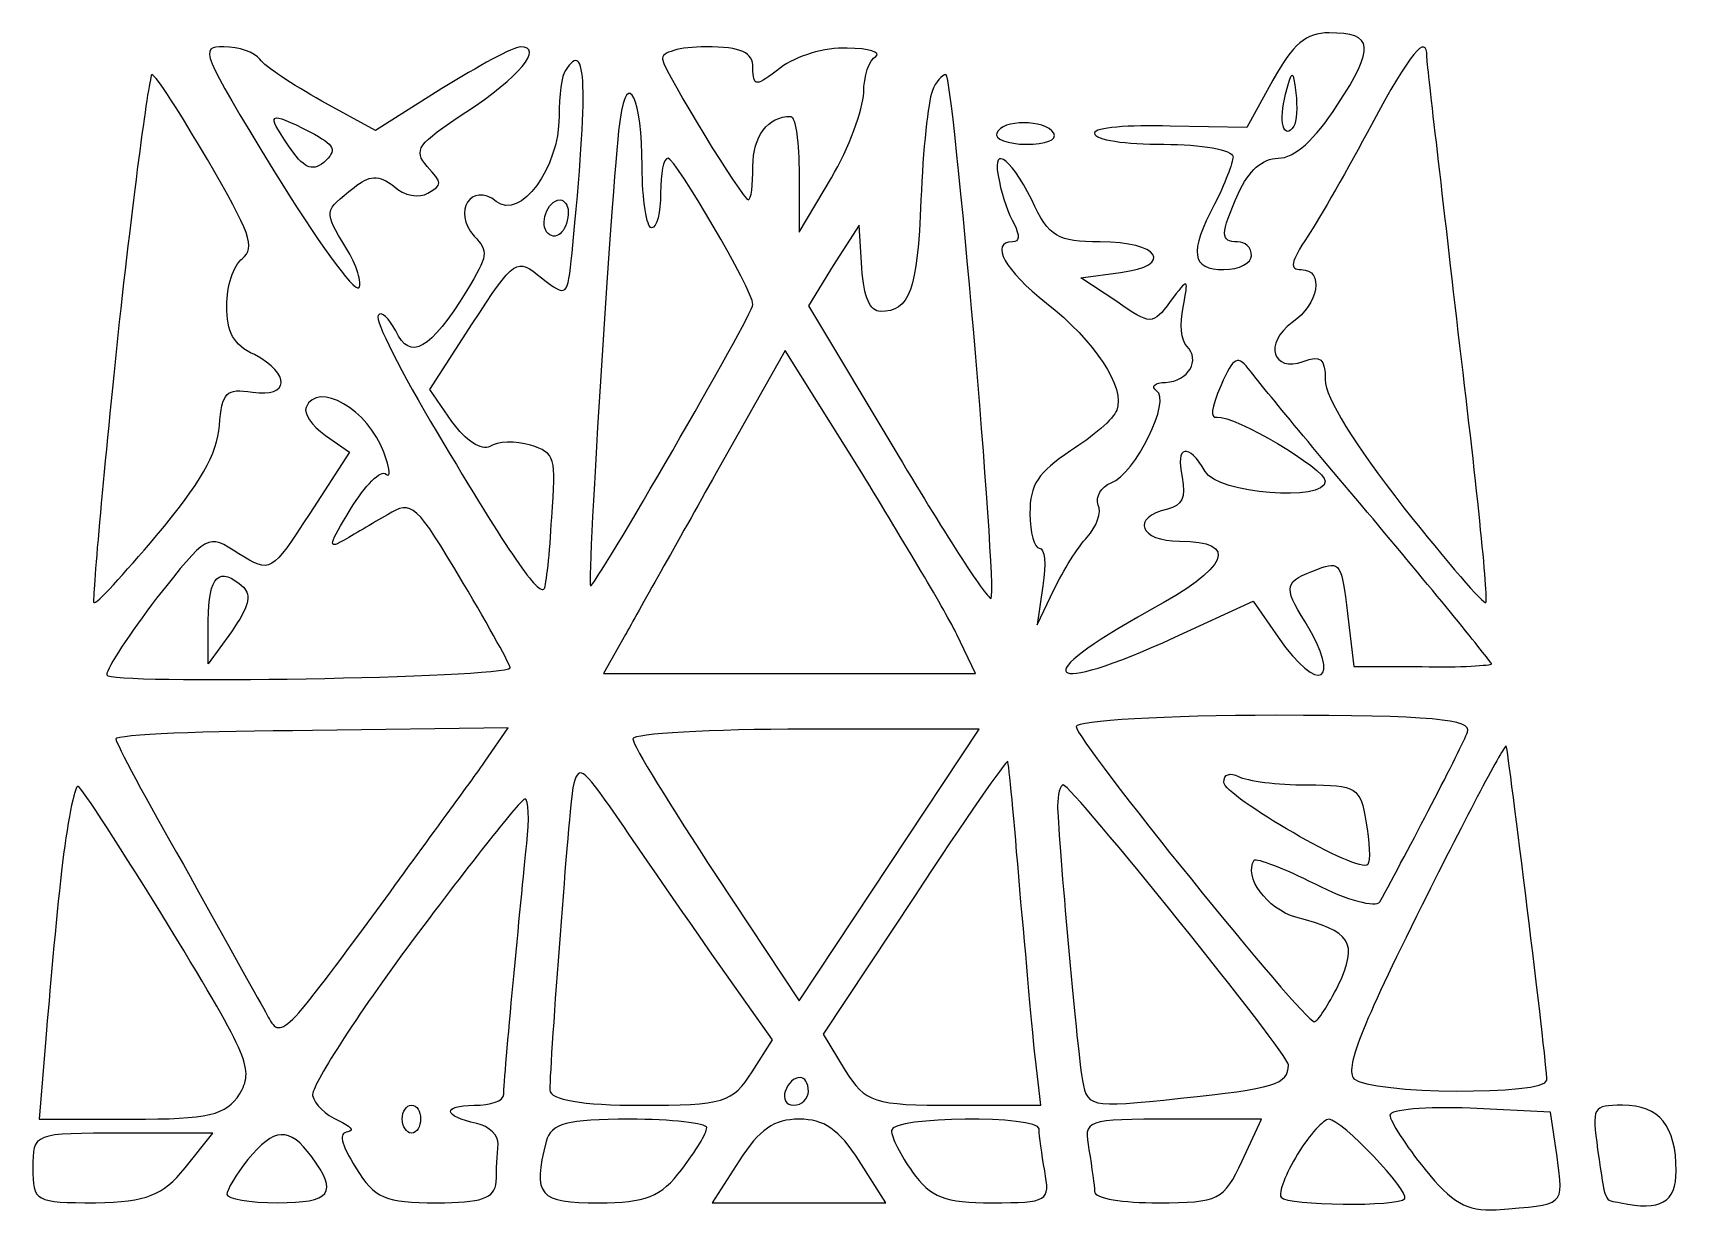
# Model space of a CAD drawing. Extents: x 50 to 162, y 10 to 290.
# Drawn here: x 92.84 to 116.99, y 148.48 to 165.79 of the extents above; entities that cross this region are included whole.
import ezdxf

# ---------------------------------------------------------------- set-up
doc = ezdxf.new("R2010")
doc.units = 0
doc.layers.add('Layer_1', color=7, linetype='CONTINUOUS')

msp = doc.modelspace()

# ---------------------------------------------------------------- linework, layer by layer
at = {"layer": 'Layer_1', "color": 7}
for points in [[(100.671284, 165.242289), (100.671284, 165.242289)], [(102.095766, 165.406044), (102.095766, 165.406044)], [(98.853374, 164.976187), (97.876586, 164.362107), (97.089729, 164.791963)], [(106.057183, 164.935249), (106.057183, 164.935249)], [(111.06322, 165.099003), (110.683358, 164.403046), (109.557339, 164.423515)], [(111.06322, 165.099003), (111.06322, 165.099003)], [(101.471707, 164.525862), (101.471707, 164.525862)], [(96.913365, 164.341638), (96.913365, 164.341638)], [(107.006838, 164.321168), (107.006838, 164.321168)], [(111.375249, 164.423515), (111.375249, 164.423515)], [(112.514835, 164.443984), (112.514835, 164.443984)], [(96.384272, 163.768496), (96.384272, 163.768496)], [(104.103608, 163.707088), (104.103608, 162.867845), (104.578435, 163.666149)], [(107.047537, 163.604741), (107.047537, 163.604741)], [(100.711984, 163.174885), (100.711984, 163.174885)], [(105.026129, 162.335642), (104.98543, 162.970191), (104.605568, 162.37658), (104.239272, 161.782969), (105.555223, 159.592749)], [(108.770482, 161.844377), (108.241389, 162.192356), (108.824748, 162.274234)], [(94.091534, 161.353113), (94.091534, 161.353113)], [(99.002605, 160.084014), (98.677009, 160.554809), (99.301068, 161.516868)], [(105.026129, 159.326648), (103.90011, 161.12795), (102.882623, 159.326648), (102.882623, 159.326648)], [(110.303496, 160.616217), (110.303496, 160.616217)], [(96.859099, 160.288707), (96.859099, 160.288707)], [(97.143995, 159.87932), (97.496724, 159.633688), (96.913365, 158.733037)], [(95.936577, 157.648161), (95.936577, 157.648161)], [(107.685162, 157.668631), (107.603763, 157.095489), (107.84796, 157.607223)], [(109.625171, 156.911265), (110.778323, 157.443468), (111.144619, 156.911265)], [(112.162106, 157.259244), (112.257071, 156.481409), (113.260992, 156.481409)], [(95.760213, 156.993142), (95.42105, 156.522347), (95.42105, 157.156897)], [(101.553106, 156.952204), (101.22751, 156.379062), (103.967943, 156.379062), (106.694808, 156.379062), (106.423478, 156.952204)], [(99.490999, 155.089493), (99.830161, 155.580757), (96.954064, 155.539819)], [(102.882623, 153.411007), (104.103608, 151.568766), (105.433124, 153.574761), (106.749074, 155.560288), (104.198573, 155.560288)], [(108.173556, 155.601227), (108.173556, 155.601227)], [(94.064401, 155.417003), (94.064401, 155.417003)], [(101.661638, 155.417003), (101.661638, 155.417003)], [(100.779816, 154.700576), (100.779816, 154.700576)], [(111.56518, 154.741514), (111.56518, 154.741514)], [(107.902226, 154.434474), (107.902226, 154.434474)], [(93.263978, 153.472415), (93.263978, 153.472415)], [(105.799419, 153.103967), (104.456336, 151.077501), (104.781932, 150.545298)], [(105.799419, 153.103967), (105.799419, 153.103967)], [(113.260992, 152.98115), (113.260992, 152.98115)], [(98.432812, 152.469417), (98.432812, 152.469417)], [(103.411716, 150.524829), (103.710179, 150.995624), (102.787657, 152.305662)], [(93.033347, 151.016093), (92.938382, 149.828871), (94.295031, 149.828871)], [(106.382779, 150.033565), (107.658029, 150.033565), (107.57663, 150.709053)], [(103.90011, 150.238258), (103.90011, 150.238258)], [(115.2417, 149.276199), (115.146735, 149.931218), (113.96645, 149.992626)], [(98.541344, 149.828871), (98.541344, 149.828871)], [(110.615525, 149.214791), (110.900422, 149.828871), (109.598038, 149.828871)], [(112.786165, 149.890279), (112.786165, 149.890279)], [(95.081888, 149.112444), (95.488883, 149.624178), (94.172933, 149.624178)], [(100.386388, 149.501362), (100.386388, 149.501362)], [(105.460257, 149.665116), (105.460257, 149.665116)], [(108.363487, 149.378545), (108.363487, 149.378545)], [(111.429515, 149.317137), (111.429515, 149.317137)], [(115.838626, 149.378545), (115.838626, 149.378545)], [(92.843416, 149.112444), (92.843416, 149.112444)], [(96.00441, 149.23526), (96.00441, 149.23526)], [(103.221785, 149.214791), (102.828357, 148.60071), (104.103608, 148.60071), (105.378858, 148.60071), (104.98543, 149.214791)], [(103.221785, 149.214791), (103.221785, 149.214791)]]:
    msp.add_lwpolyline(points, dxfattribs=at)
for points in [[(100.76625, 162.560805), (101.010447, 165.017126), (100.983314, 165.733553), (100.671284, 165.242289)], [(111.890776, 165.794961), (111.551614, 165.794961), (111.361683, 165.631206), (111.06322, 165.099003)], [(112.012874, 164.730555), (112.569101, 165.590268), (112.555534, 165.794961), (111.890776, 165.794961)], [(113.328825, 165.446982), (113.328825, 165.794961), (113.084628, 165.50839), (112.514835, 164.443984)], [(95.651681, 165.590268), (95.285385, 165.590268), (95.312518, 165.52886), (96.384272, 163.768496)], [(96.180774, 165.406044), (96.099375, 165.50839), (95.868745, 165.590268), (95.651681, 165.590268)], [(100.006526, 165.590268), (99.91156, 165.590268), (99.382467, 165.303697), (98.853374, 164.976187)], [(99.206103, 164.628209), (99.992959, 165.139942), (100.359255, 165.590268), (100.006526, 165.590268)], [(102.733391, 165.590268), (102.35353, 165.590268), (102.068633, 165.50839), (102.095766, 165.406044)], [(103.425283, 165.283228), (103.425283, 165.50839), (103.262485, 165.590268), (102.733391, 165.590268)], [(104.809065, 165.569798), (104.483469, 165.590268), (104.049342, 165.446982), (103.832278, 165.283228)], [(105.229627, 165.446982), (105.311026, 165.50839), (105.134661, 165.569798), (104.809065, 165.569798)], [(105.053262, 164.914779), (105.053262, 165.160412), (105.134661, 165.406044), (105.229627, 165.446982)], [(113.790085, 161.394052), (113.545888, 163.543333), (113.328825, 165.344636), (113.328825, 165.446982)], [(94.593494, 165.180881), (94.552795, 165.180881), (94.322164, 163.461456), (94.091534, 161.353113)], [(95.407484, 163.932251), (95.014055, 164.607739), (94.64776, 165.180881), (94.593494, 165.180881)], [(97.089729, 164.791963), (96.655601, 165.037595), (96.248607, 165.303697), (96.180774, 165.406044)], [(100.671284, 165.242289), (100.617018, 165.180881), (100.576319, 164.873841), (100.576319, 164.5668)], [(101.797303, 163.829904), (101.797303, 164.832902), (101.580239, 165.283228), (101.471707, 164.525862)], [(102.095766, 165.406044), (102.150032, 165.180881), (103.276051, 163.33864), (103.35745, 163.33864)], [(103.832278, 165.283228), (103.465982, 164.996657), (103.425283, 164.996657), (103.425283, 165.283228)], [(106.26068, 165.180881), (106.206414, 165.180881), (106.111449, 165.078534), (106.057183, 164.935249)], [(106.925439, 157.484407), (107.020404, 157.627692), (106.369212, 165.180881), (106.26068, 165.180881)], [(111.253151, 164.89431), (111.348116, 165.262758), (111.361683, 165.262758), (111.402382, 164.914779)], [(106.057183, 164.935249), (106.002917, 164.791963), (105.921518, 164.075536), (105.894385, 163.33864)], [(104.578435, 163.666149), (104.836198, 164.096005), (105.039696, 164.669147), (105.053262, 164.914779)], [(111.375249, 164.423515), (111.226018, 164.198352), (111.144619, 164.505392), (111.253151, 164.89431)], [(111.144619, 163.95272), (111.388816, 163.95272), (111.673712, 164.218822), (112.012874, 164.730555)], [(111.402382, 164.914779), (111.429515, 164.710086), (111.415949, 164.484923), (111.375249, 164.423515)], [(96.601335, 164.136944), (96.262173, 164.628209), (96.302873, 164.648678), (96.913365, 164.341638)], [(98.63631, 163.829904), (98.432812, 164.075536), (98.487078, 164.157414), (99.206103, 164.628209)], [(100.576319, 164.5668), (100.576319, 163.809435), (100.006526, 163.031599), (99.653797, 163.31817)], [(101.471707, 164.525862), (101.376742, 163.95272), (100.983314, 157.730039), (101.037579, 157.668631)], [(103.425283, 163.829904), (103.425283, 164.28023), (103.642347, 164.5668), (103.981509, 164.5668)], [(103.981509, 164.5668), (104.049342, 164.5668), (104.103608, 164.177883), (104.103608, 163.707088)], [(107.84796, 164.321168), (107.712295, 164.525862), (107.088237, 164.525862), (107.006838, 164.321168)], [(96.913365, 164.341638), (97.293227, 164.136944), (97.32036, 164.075536), (97.116862, 163.891312)], [(107.006838, 164.321168), (106.966138, 164.239291), (107.169636, 164.157414), (107.440965, 164.157414)], [(107.440965, 164.157414), (107.725862, 164.157414), (107.902226, 164.218822), (107.84796, 164.321168)], [(109.557339, 164.423515), (108.946846, 164.443984), (108.444886, 164.403046), (108.444886, 164.321168)], [(108.444886, 164.321168), (108.444886, 164.218822), (108.906147, 164.157414), (109.462373, 164.157414)], [(112.514835, 164.443984), (112.175672, 163.809435), (111.755111, 163.072538), (111.578747, 162.806437)], [(97.116862, 163.891312), (96.940498, 163.748027), (96.818399, 163.809435), (96.601335, 164.136944)], [(107.522364, 163.33864), (107.183202, 164.014128), (106.911872, 164.157414), (107.047537, 163.604741)], [(109.462373, 164.157414), (110.0186, 164.157414), (110.47986, 164.075536), (110.47986, 163.973189)], [(110.47986, 163.973189), (110.47986, 163.891312), (110.357762, 163.563802), (110.208531, 163.277232)], [(95.923011, 162.478927), (96.112942, 162.642682), (96.045109, 162.847375), (95.407484, 163.932251)], [(96.384272, 163.768496), (97.00833, 162.745029), (97.564557, 161.987663), (97.632389, 162.049071)], [(98.649876, 163.440986), (98.86694, 163.563802), (98.86694, 163.584272), (98.63631, 163.829904)], [(101.932968, 162.929253), (101.865136, 162.929253), (101.797303, 163.33864), (101.797303, 163.829904)], [(102.177165, 163.95272), (102.109333, 163.95272), (102.068633, 163.727557), (102.068633, 163.440986)], [(103.425283, 161.803439), (103.425283, 162.008132), (102.285697, 163.95272), (102.177165, 163.95272)], [(103.35745, 163.33864), (103.39815, 163.33864), (103.425283, 163.563802), (103.425283, 163.829904)], [(110.561259, 163.440986), (110.710491, 163.768496), (110.913988, 163.95272), (111.144619, 163.95272)], [(97.442458, 162.642682), (97.116862, 163.174885), (97.116862, 163.174885), (97.564557, 163.522864)], [(97.564557, 163.522864), (97.781621, 163.707088), (97.930852, 163.707088), (98.147916, 163.543333)], [(98.147916, 163.543333), (98.297147, 163.400048), (98.527778, 163.359109), (98.649876, 163.440986)], [(99.653797, 163.31817), (99.287502, 163.604741), (99.002605, 163.174885), (99.328201, 162.806437)], [(107.047537, 163.604741), (107.088237, 163.400048), (107.183202, 163.113477), (107.264601, 162.990661)], [(100.413521, 162.847375), (100.277856, 162.970191), (100.399954, 163.33864), (100.589885, 163.33864)], [(100.589885, 163.33864), (100.657718, 163.33864), (100.711984, 163.256762), (100.711984, 163.174885)], [(102.068633, 163.440986), (102.068633, 163.154416), (102.014367, 162.929253), (101.932968, 162.929253)], [(105.894385, 163.33864), (105.840119, 162.008132), (105.731587, 161.701092), (105.297459, 161.701092)], [(108.526285, 162.724559), (107.902226, 162.724559), (107.780128, 162.785967), (107.522364, 163.33864)], [(110.208531, 163.277232), (109.828669, 162.560805), (109.869368, 162.315172), (110.344195, 162.315172)], [(110.547693, 162.724559), (110.289929, 162.724559), (110.289929, 162.826906), (110.561259, 163.440986)], [(100.711984, 163.174885), (100.711984, 162.908783), (100.549186, 162.724559), (100.413521, 162.847375)], [(99.328201, 162.806437), (99.545265, 162.581274), (99.531698, 162.519866), (99.219669, 162.008132)], [(107.264601, 162.990661), (107.346, 162.806437), (107.346, 162.724559), (107.237468, 162.724559)], [(111.578747, 162.806437), (111.320983, 162.417519), (111.307417, 162.315172), (111.483781, 162.315172)], [(97.632389, 162.049071), (97.686655, 162.110479), (97.605256, 162.37658), (97.442458, 162.642682)], [(100.318555, 162.192356), (100.698417, 161.905785), (100.698417, 161.905785), (100.76625, 162.560805)], [(107.237468, 162.724559), (106.898306, 162.724559), (107.128936, 162.294703), (107.739428, 161.823908)], [(108.824748, 162.274234), (109.625171, 162.37658), (109.394541, 162.724559), (108.526285, 162.724559)], [(110.344195, 162.315172), (110.574826, 162.315172), (110.75119, 162.417519), (110.75119, 162.519866)], [(110.75119, 162.519866), (110.75119, 162.642682), (110.656225, 162.724559), (110.547693, 162.724559)], [(95.69238, 161.782969), (95.69238, 162.06954), (95.787346, 162.37658), (95.923011, 162.478927)], [(99.301068, 161.516868), (99.925127, 162.478927), (99.95226, 162.499396), (100.318555, 162.192356)], [(105.297459, 161.701092), (105.148228, 161.701092), (105.053262, 161.905785), (105.026129, 162.335642)], [(111.483781, 162.315172), (111.822943, 162.315172), (111.741545, 161.803439), (111.348116, 161.537337)], [(109.74727, 161.7625), (109.828669, 162.192356), (109.828669, 162.212826), (109.557339, 161.844377)], [(99.219669, 162.008132), (98.677009, 161.12795), (98.392113, 160.964196), (98.175049, 161.414521)], [(101.037579, 157.668631), (101.078279, 157.607223), (103.425283, 161.660153), (103.425283, 161.803439)], [(107.739428, 161.823908), (108.444886, 161.271236), (108.906147, 160.575278), (108.770482, 160.247768)], [(109.557339, 161.844377), (109.299575, 161.496399), (109.272442, 161.496399), (108.770482, 161.844377)], [(96.099375, 161.066542), (95.787346, 161.209828), (95.69238, 161.394052), (95.69238, 161.782969)], [(97.917286, 161.639684), (97.86302, 161.578276), (98.256448, 160.800441), (98.785541, 159.920259)], [(98.175049, 161.414521), (98.080083, 161.598745), (97.957985, 161.721561), (97.917286, 161.639684)], [(109.801536, 161.189358), (109.720137, 161.271236), (109.693004, 161.516868), (109.74727, 161.7625)], [(94.091534, 161.353113), (93.87447, 159.224301), (93.711672, 157.463937), (93.738805, 157.422999)], [(111.348116, 161.537337), (110.927555, 161.230297), (111.06322, 160.800441), (111.510914, 160.964196)], [(114.19708, 157.422999), (114.23778, 157.463937), (114.047849, 159.26524), (113.790085, 161.394052)], [(109.489506, 160.657155), (109.828669, 160.677625), (110.005033, 160.984665), (109.801536, 161.189358)], [(96.072242, 160.51387), (96.614902, 160.431992), (96.642035, 160.779971), (96.099375, 161.066542)], [(110.737624, 160.82091), (110.547693, 161.066542), (110.493427, 161.046073), (110.303496, 160.616217)], [(111.510914, 160.964196), (111.768678, 161.066542), (111.83651, 161.005134), (111.83651, 160.698094)], [(97.998684, 159.633688), (97.781621, 160.247768), (97.021897, 160.698094), (96.859099, 160.288707)], [(109.353841, 160.534339), (109.272442, 160.595747), (109.326708, 160.657155), (109.489506, 160.657155)], [(110.303496, 160.616217), (110.154265, 160.268238), (110.140698, 160.124952), (110.24923, 160.145422)], [(112.623367, 158.548813), (111.700845, 159.633688), (110.859722, 160.657155), (110.737624, 160.82091)], [(111.83651, 160.698094), (111.83651, 160.431992), (112.257071, 159.756504), (112.989662, 158.814914)], [(95.583848, 160.022606), (95.624548, 160.51387), (95.678814, 160.575278), (96.072242, 160.51387)], [(108.689083, 159.183362), (109.041812, 159.306178), (109.584472, 160.411523), (109.353841, 160.534339)], [(96.859099, 160.288707), (96.818399, 160.20683), (96.940498, 160.022606), (97.143995, 159.87932)], [(108.770482, 160.247768), (108.729783, 160.124952), (108.417753, 159.858851), (108.092157, 159.654157)], [(110.24923, 160.145422), (110.493427, 160.18636), (111.83651, 159.388056), (111.83651, 159.203832)], [(94.661327, 158.405527), (95.298952, 159.162893), (95.556715, 159.613219), (95.583848, 160.022606)], [(98.785541, 159.920259), (99.843728, 158.139426), (100.277856, 157.504876), (100.359255, 157.627692)], [(99.558831, 159.715565), (99.436733, 159.654157), (99.206103, 159.797443), (99.002605, 160.084014)], [(98.039384, 159.306178), (98.107216, 159.24477), (98.09365, 159.388056), (97.998684, 159.633688)], [(100.155757, 159.736035), (99.938693, 159.797443), (99.667363, 159.797443), (99.558831, 159.715565)], [(100.467787, 158.671629), (100.535619, 159.57228), (100.522053, 159.613219), (100.155757, 159.736035)], [(108.092157, 159.654157), (107.61733, 159.326648), (107.495231, 159.162893), (107.495231, 158.733037)], [(110.072866, 159.347117), (109.828669, 159.776973), (109.625171, 159.736035), (109.733703, 159.26524)], [(97.510291, 158.794445), (97.727355, 159.142424), (97.957985, 159.388056), (98.039384, 159.306178)], [(105.555223, 159.592749), (106.274247, 158.385058), (106.884739, 157.443468), (106.925439, 157.484407)], [(102.882623, 159.326648), (102.326397, 158.32365), (101.715904, 157.259244), (101.553106, 156.952204)], [(106.423478, 156.952204), (106.274247, 157.259244), (105.636622, 158.32365), (105.026129, 159.326648)], [(108.499152, 158.855853), (108.458453, 158.978669), (108.539852, 159.121954), (108.689083, 159.183362)], [(109.733703, 159.26524), (109.787969, 158.9582), (109.733703, 158.855853), (109.516639, 158.794445)], [(111.83651, 159.203832), (111.83651, 158.896792), (110.24923, 159.019608), (110.072866, 159.347117)], [(99.165403, 157.709569), (98.473512, 158.876322), (98.419246, 158.93773), (98.05295, 158.712567)], [(96.913365, 158.733037), (96.343572, 157.852855), (96.343572, 157.852855), (95.868745, 158.139426)], [(97.388192, 158.32365), (97.171128, 158.200834), (97.198261, 158.282711), (97.510291, 158.794445)], [(98.05295, 158.712567), (97.835887, 158.589751), (97.537424, 158.405527), (97.388192, 158.32365)], [(100.359255, 157.627692), (100.386388, 157.668631), (100.440654, 158.139426), (100.467787, 158.671629)], [(107.495231, 158.733037), (107.495231, 158.446466), (107.563064, 158.221303), (107.630896, 158.221303)], [(108.336354, 158.385058), (108.472019, 158.528343), (108.553418, 158.753506), (108.499152, 158.855853)], [(109.516639, 158.794445), (108.973979, 158.671629), (109.109644, 158.32365), (109.693004, 158.32365)], [(112.989662, 158.814914), (113.627287, 158.01661), (114.169947, 157.38206), (114.19708, 157.422999)], [(95.868745, 158.139426), (95.407484, 158.446466), (95.407484, 158.425997), (94.661327, 157.484407)], [(114.278479, 156.522347), (114.278479, 156.542817), (113.532322, 157.463937), (112.623367, 158.548813)], [(93.738805, 157.422999), (93.765938, 157.38206), (94.172933, 157.832386), (94.661327, 158.405527)], [(107.630896, 158.221303), (107.712295, 158.221303), (107.739428, 157.99614), (107.685162, 157.668631)], [(107.84796, 157.607223), (107.983625, 157.893794), (108.200689, 158.241772), (108.336354, 158.385058)], [(109.693004, 158.32365), (110.588392, 158.32365), (110.425594, 157.934732), (109.245309, 157.300183)], [(95.42105, 157.156897), (95.42105, 157.811916), (95.583848, 157.975671), (95.936577, 157.648161)], [(111.727978, 157.914263), (112.053574, 158.037079), (112.080707, 157.99614), (112.162106, 157.259244)], [(99.857294, 156.460939), (99.870861, 156.481409), (99.558831, 157.05455), (99.165403, 157.709569)], [(111.538047, 157.136428), (111.212451, 157.668631), (111.226018, 157.730039), (111.727978, 157.914263)], [(94.661327, 157.484407), (94.267898, 156.972673), (93.928736, 156.460939), (93.928736, 156.358593)], [(95.936577, 157.648161), (96.058676, 157.525345), (96.017976, 157.361591), (95.760213, 156.993142)], [(109.245309, 157.300183), (107.427399, 156.297185), (107.698729, 156.031083), (109.625171, 156.911265)], [(111.144619, 156.911265), (111.741545, 156.051552), (112.094273, 156.235776), (111.538047, 157.136428)], [(113.260992, 156.481409), (113.817218, 156.460939), (114.278479, 156.501878), (114.278479, 156.522347)], [(93.928736, 156.358593), (93.928736, 156.215307), (99.762329, 156.317654), (99.857294, 156.460939)], [(111.103919, 155.764982), (109.489506, 155.764982), (108.173556, 155.683104), (108.173556, 155.601227)], [(113.92575, 155.519349), (114.007149, 155.703573), (113.396657, 155.764982), (111.103919, 155.764982)], [(96.954064, 155.539819), (95.366784, 155.539819), (94.064401, 155.478411), (94.064401, 155.417003)], [(104.198573, 155.560288), (102.801224, 155.560288), (101.661638, 155.49888), (101.661638, 155.417003)], [(108.173556, 155.601227), (108.173556, 155.396533), (111.524481, 151.261725), (111.673712, 151.261725)], [(112.636933, 153.022089), (113.030362, 153.738516), (113.844351, 155.294187), (113.92575, 155.519349)], [(94.064401, 155.417003), (94.064401, 155.355595), (94.512095, 154.516351), (95.054755, 153.574761)], [(101.661638, 155.417003), (101.661638, 155.314656), (102.217865, 154.434474), (102.882623, 153.411007)], [(114.495543, 155.314656), (114.46841, 155.335125), (113.912184, 154.291189), (113.260992, 152.98115)], [(115.092469, 150.402013), (115.092469, 150.668114), (114.522676, 155.253248), (114.495543, 155.314656)], [(97.82232, 152.796926), (98.554911, 153.799924), (99.301068, 154.823392), (99.490999, 155.089493)], [(101.417441, 154.291189), (100.901915, 155.028085), (100.861215, 155.048554), (100.779816, 154.700576)], [(107.169636, 155.089493), (107.156069, 155.109962), (106.53201, 154.229781), (105.799419, 153.103967)], [(107.346, 153.206313), (107.264601, 154.229781), (107.183202, 155.069024), (107.169636, 155.089493)], [(110.344195, 154.782453), (110.344195, 154.905269), (110.439161, 154.925738), (110.561259, 154.86433)], [(110.561259, 154.86433), (110.683358, 154.802922), (111.131052, 154.741514), (111.56518, 154.741514)], [(93.508174, 154.721045), (93.453908, 154.741514), (93.345376, 154.168373), (93.263978, 153.472415)], [(94.851258, 152.653641), (94.159366, 153.779455), (93.548874, 154.721045), (93.508174, 154.721045)], [(100.779816, 154.700576), (100.72555, 154.434474), (100.440654, 150.688584), (100.440654, 150.258727)], [(107.983625, 154.741514), (107.942926, 154.741514), (107.902226, 154.598229), (107.902226, 154.434474)], [(111.29385, 150.627176), (111.29385, 150.79093), (108.105724, 154.741514), (107.983625, 154.741514)], [(112.460569, 153.574761), (112.352037, 153.411007), (110.344195, 154.577759), (110.344195, 154.782453)], [(111.56518, 154.741514), (112.297771, 154.741514), (112.352037, 154.700576), (112.433436, 154.209311)], [(100.074358, 154.536821), (100.020092, 154.536821), (99.273935, 153.595231), (98.432812, 152.469417)], [(100.101491, 153.881802), (100.142191, 154.229781), (100.128624, 154.536821), (100.074358, 154.536821)], [(107.902226, 154.434474), (107.902226, 154.086495), (108.15999, 151.138909), (108.254955, 150.48389)], [(102.787657, 152.305662), (102.285697, 153.022089), (101.661638, 153.92274), (101.417441, 154.291189)], [(112.433436, 154.209311), (112.487702, 153.902271), (112.501268, 153.6157), (112.460569, 153.574761)], [(99.762329, 150.197319), (99.762329, 150.422482), (100.020092, 153.103967), (100.101491, 153.881802)], [(111.402382, 152.796926), (110.981821, 152.919742), (110.629092, 153.390537), (110.79189, 153.63617)], [(110.79189, 153.63617), (110.819023, 153.677108), (111.226018, 153.513353), (111.687279, 153.288191)], [(93.263978, 153.472415), (93.182579, 152.755988), (93.087613, 151.650643), (93.033347, 151.016093)], [(95.054755, 153.574761), (95.583848, 152.612702), (96.126508, 151.650643), (96.262173, 151.405011)], [(107.57663, 150.709053), (107.535931, 151.057032), (107.440965, 152.203315), (107.346, 153.206313)], [(111.687279, 153.288191), (112.148539, 153.042558), (112.582667, 152.940212), (112.636933, 153.022089)], [(113.260992, 152.98115), (112.352037, 151.159379), (112.121406, 150.565768), (112.257071, 150.422482)], [(95.882311, 150.197319), (96.085809, 150.565768), (96.045109, 150.688584), (94.851258, 152.653641)], [(96.262173, 151.405011), (96.479237, 150.975154), (96.492803, 150.995624), (97.82232, 152.796926)], [(112.026441, 151.793928), (112.324904, 152.428478), (112.216372, 152.592233), (111.402382, 152.796926)], [(98.432812, 152.469417), (97.59169, 151.343603), (96.926931, 150.299666), (96.954064, 150.17685)], [(111.673712, 151.261725), (111.727978, 151.261725), (111.877209, 151.507357), (112.026441, 151.793928)], [(101.77017, 150.033565), (103.004721, 150.033565), (103.12682, 150.074503), (103.411716, 150.524829)], [(104.781932, 150.545298), (105.080395, 150.074503), (105.188927, 150.033565), (106.382779, 150.033565)], [(108.254955, 150.48389), (108.322788, 149.992626), (108.336354, 149.992626), (109.70657, 150.135911)], [(109.70657, 150.135911), (111.090353, 150.279197), (111.29385, 150.340605), (111.29385, 150.627176)], [(100.440654, 150.258727), (100.440654, 150.115442), (100.915481, 150.033565), (101.77017, 150.033565)], [(103.90011, 150.238258), (103.859411, 150.135911), (103.913677, 150.033565), (104.022209, 150.033565)], [(104.117174, 150.442951), (104.035775, 150.442951), (103.94081, 150.361074), (103.90011, 150.238258)], [(104.022209, 150.033565), (104.144307, 150.033565), (104.239272, 150.135911), (104.239272, 150.238258)], [(104.239272, 150.238258), (104.239272, 150.361074), (104.185006, 150.442951), (104.117174, 150.442951)], [(112.257071, 150.422482), (112.487702, 150.197319), (115.092469, 150.17685), (115.092469, 150.402013)], [(94.295031, 149.828871), (95.434617, 149.828871), (95.678814, 149.890279), (95.882311, 150.197319)], [(96.954064, 150.17685), (96.981197, 150.054034), (97.143995, 149.890279), (97.333926, 149.808402)], [(98.270014, 149.828871), (98.270014, 149.951687), (98.337847, 150.033565), (98.405679, 150.033565)], [(98.405679, 150.033565), (98.487078, 150.033565), (98.541344, 149.951687), (98.541344, 149.828871)], [(99.368901, 149.767463), (98.86694, 149.86981), (98.853374, 150.033565), (99.328201, 150.033565)], [(99.328201, 150.033565), (99.572398, 150.033565), (99.762329, 150.094973), (99.762329, 150.197319)], [(113.96645, 149.992626), (113.315258, 150.013095), (112.786165, 149.972157), (112.786165, 149.890279)], [(116.204922, 150.033565), (115.757227, 150.033565), (115.757227, 150.013095), (115.838626, 149.378545)], [(116.991778, 149.071505), (116.991778, 149.726524), (116.747581, 150.033565), (116.204922, 150.033565)], [(96.940498, 149.276199), (96.614902, 149.726524), (96.384272, 149.706055), (96.00441, 149.23526)], [(97.333926, 149.808402), (97.510291, 149.726524), (97.578123, 149.665116), (97.469591, 149.644647)], [(98.405679, 149.624178), (98.337847, 149.624178), (98.270014, 149.726524), (98.270014, 149.828871)], [(98.541344, 149.828871), (98.541344, 149.726524), (98.487078, 149.624178), (98.405679, 149.624178)], [(99.68093, 149.460423), (99.694496, 149.583239), (99.545265, 149.726524), (99.368901, 149.767463)], [(101.607372, 149.828871), (100.698417, 149.828871), (100.45422, 149.767463), (100.386388, 149.501362)], [(102.746958, 149.706055), (102.746958, 149.767463), (102.231431, 149.828871), (101.607372, 149.828871)], [(104.103608, 149.828871), (103.737312, 149.828871), (103.520248, 149.685586), (103.221785, 149.214791)], [(104.98543, 149.214791), (104.686967, 149.685586), (104.469903, 149.828871), (104.103608, 149.828871)], [(107.630896, 149.685586), (107.630896, 149.890279), (105.460257, 149.86981), (105.460257, 149.665116)], [(109.598038, 149.828871), (108.295655, 149.828871), (108.282088, 149.828871), (108.363487, 149.378545)], [(111.890776, 149.828871), (111.809377, 149.828871), (111.60588, 149.603708), (111.429515, 149.317137)], [(113.003229, 148.662118), (113.084628, 148.764465), (112.06714, 149.828871), (111.890776, 149.828871)], [(112.786165, 149.890279), (112.786165, 149.808402), (113.016795, 149.439954), (113.301692, 149.091975)], [(94.172933, 149.624178), (92.843416, 149.624178), (92.843416, 149.624178), (92.843416, 149.112444)], [(97.469591, 149.644647), (97.333926, 149.624178), (97.361059, 149.480892), (97.59169, 149.112444)], [(100.386388, 149.501362), (100.18289, 148.703057), (100.277856, 148.60071), (101.159678, 148.60071)], [(102.380663, 149.091975), (102.58416, 149.358076), (102.746958, 149.624178), (102.746958, 149.706055)], [(105.460257, 149.665116), (105.460257, 149.56277), (105.595922, 149.296668), (105.772286, 149.051036)], [(107.712295, 149.071505), (107.671596, 149.317137), (107.630896, 149.583239), (107.630896, 149.685586)], [(96.438537, 148.60071), (97.225394, 148.60071), (97.333926, 148.743996), (96.940498, 149.276199)], [(99.653797, 148.907751), (99.653797, 149.071505), (99.667363, 149.317137), (99.68093, 149.460423)], [(108.363487, 149.378545), (108.404187, 149.112444), (108.444886, 148.846342), (108.444886, 148.764465)], [(111.429515, 149.317137), (111.253151, 149.030567), (111.144619, 148.743996), (111.185318, 148.682588)], [(114.346312, 148.498364), (115.377365, 148.580241), (115.336666, 148.539302), (115.2417, 149.276199)], [(115.838626, 149.378545), (115.960725, 148.580241), (115.920025, 148.641649), (116.177789, 148.60071)], [(92.843416, 149.112444), (92.843416, 148.62118), (92.870549, 148.60071), (93.765938, 148.60071)], [(93.765938, 148.60071), (94.525662, 148.62118), (94.742726, 148.703057), (95.081888, 149.112444)], [(96.00441, 149.23526), (95.828045, 149.010097), (95.69238, 148.784934), (95.69238, 148.723526)], [(97.59169, 149.112444), (97.86302, 148.662118), (98.025817, 148.60071), (98.771975, 148.60071)], [(101.159678, 148.60071), (101.851569, 148.60071), (102.068633, 148.682588), (102.380663, 149.091975)], [(105.772286, 149.051036), (106.03005, 148.682588), (106.247114, 148.60071), (106.939005, 148.60071)], [(106.939005, 148.60071), (107.766561, 148.60071), (107.793694, 148.62118), (107.712295, 149.071505)], [(109.380974, 148.60071), (110.276363, 148.60071), (110.344195, 148.641649), (110.615525, 149.214791)], [(113.301692, 149.091975), (113.69512, 148.60071), (113.912184, 148.477894), (114.346312, 148.498364)], [(116.177789, 148.60071), (116.761148, 148.477894), (116.991778, 148.60071), (116.991778, 149.071505)], [(98.771975, 148.60071), (99.436733, 148.60071), (99.626664, 148.662118), (99.653797, 148.907751)], [(108.444886, 148.764465), (108.444886, 148.662118), (108.865447, 148.60071), (109.380974, 148.60071)], [(95.69238, 148.723526), (95.69238, 148.662118), (96.031543, 148.60071), (96.438537, 148.60071)], [(111.185318, 148.682588), (111.280284, 148.559772), (112.92183, 148.539302), (113.003229, 148.662118)]]:
    msp.add_open_spline(points, degree=3, dxfattribs=at)

doc.saveas('drawing.dxf')
